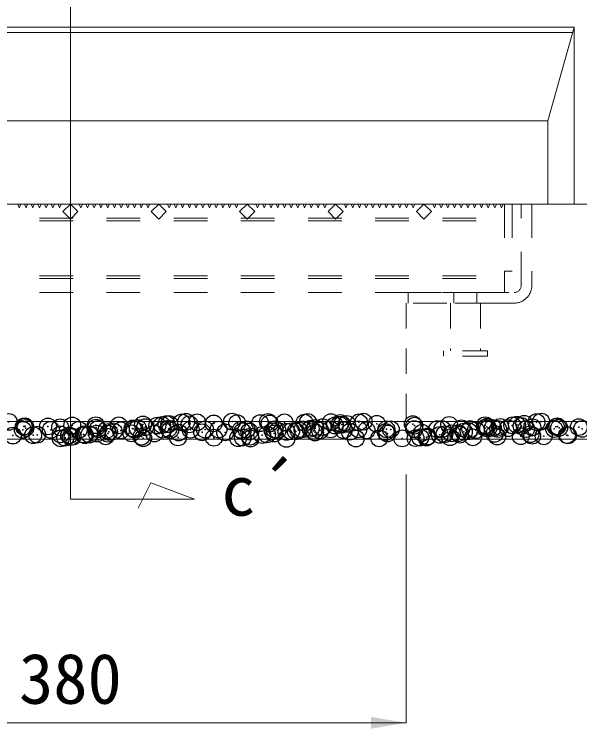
# Model space of a CAD drawing. Units: millimetres at full size; details may follow other scales. Extents: x 5964 to 125098, y -10801 to 28073.
# Drawn here: x 70970.5 to 71290.3, y 8507.9 to 8912.1 of the extents above; entities that cross this region are included whole.
import ezdxf
from ezdxf.enums import TextEntityAlignment as Align

# ---------------------------------------------------------------- set-up
doc = ezdxf.new("R2010")
doc.units = ezdxf.units.MM
doc.header["$LTSCALE"] = 19
doc.header["$PDMODE"] = 32
doc.header["$PDSIZE"] = 9.5
doc.linetypes.add('USER1', pattern=[1.35, 0.75, -0.6])
doc.linetypes.add('USER3', pattern=[2, 1, -1])
for name, color, linetype, lineweight in [('0_2', 7, 'Continuous', 20), ('インサート', 3, 'USER1', 9), ('グレーチング', 7, 'USER1', 5), ('寸法線', 7, 'Continuous', 9), ('本体', 2, 'Continuous', 9)]:
    doc.layers.add(name, color=color, linetype=linetype, lineweight=lineweight)
doc.layers.add('ハッチング', color=7, linetype='Continuous')
doc.styles.add('ＭＳ ゴシック', font='')
doc.styles.get('ＭＳ ゴシック').set_extended_font_data('MS Gothic')

# ---------------------------------------------------------------- blocks, each defined once
blk = doc.blocks.new('filled_arrow')
at = {"color": 0, "linetype": 'Continuous', "lineweight": -2}
blk.add_solid([(7.5, 1.25), (0, 0), (7.5, -1.25)], dxfattribs=at)

msp = doc.modelspace()

# ---------------------------------------------------------------- linework, layer by layer
at = {"layer": 'インサート'}
for p, q in [((71217.21, 8748.66), (71217.21, 8721.66)), ((71234.21, 8748.66), (71217.21, 8748.66)), ((71234.21, 8748.66), (71234.21, 8721.66)), ((71238.21, 8721.66), (71213.21, 8721.66)), ((71213.21, 8721.66), (71213.21, 8718.66)), ((71238.21, 8721.66), (71238.21, 8718.66)), ((71238.21, 8718.66), (71213.21, 8718.66))]:
    msp.add_line(p, q, dxfattribs=at)
at = {"layer": 'グレーチング', "linetype": 'USER3'}
for p, q in [((70756.71, 8804.66), (71247.71, 8804.66)), ((70970.41, 8804.66), (70972.41, 8804.66)), ((70972.41, 8804.66), (70973.31, 8802.56)), ((70973.31, 8802.56), (70974.21, 8804.66)), ((70974.21, 8804.66), (70976.21, 8804.66)), ((70976.21, 8804.66), (70977.11, 8802.56)), ((70977.11, 8802.56), (70978.01, 8804.66)), ((70978.01, 8804.66), (70980.01, 8804.66)), ((70980.01, 8804.66), (70980.91, 8802.56)), ((70980.91, 8802.56), (70981.81, 8804.66)), ((70981.81, 8804.66), (70983.81, 8804.66)), ((70983.81, 8804.66), (70984.71, 8802.56)), ((70984.71, 8802.56), (70985.61, 8804.66)), ((70985.61, 8804.66), (70987.61, 8804.66)), ((70987.61, 8804.66), (70988.51, 8802.56)), ((70988.51, 8802.56), (70989.41, 8804.66)), ((70989.41, 8804.66), (70991.41, 8804.66)), ((70991.41, 8804.66), (70992.31, 8802.56)), ((70992.31, 8802.56), (70993.21, 8804.66)), ((70993.21, 8804.66), (70995.21, 8804.66)), ((70995.21, 8804.66), (70996.12, 8802.56)), ((70996.12, 8802.56), (70997.02, 8804.66)), ((70997.02, 8804.66), (70999.22, 8804.66)), ((71002.21, 8804.66), (70997.97, 8800.42)), ((71006.46, 8800.42), (71002.21, 8804.66)), ((71005.21, 8804.66), (71007.21, 8804.66)), ((71007.21, 8804.66), (71008.11, 8802.56)), ((71008.11, 8802.56), (71009.01, 8804.66)), ((71009.01, 8804.66), (71011.01, 8804.66)), ((71011.01, 8804.66), (71011.91, 8802.56)), ((71011.91, 8802.56), (71012.81, 8804.66)), ((71012.81, 8804.66), (71014.81, 8804.66)), ((71014.81, 8804.66), (71015.71, 8802.56)), ((71015.71, 8802.56), (71016.61, 8804.66)), ((71016.61, 8804.66), (71018.61, 8804.66)), ((71018.61, 8804.66), (71019.51, 8802.56)), ((71019.51, 8802.56), (71020.41, 8804.66)), ((71020.41, 8804.66), (71022.41, 8804.66)), ((71022.41, 8804.66), (71023.31, 8802.56)), ((71023.31, 8802.56), (71024.21, 8804.66)), ((71024.21, 8804.66), (71026.21, 8804.66)), ((71026.21, 8804.66), (71027.11, 8802.56)), ((71027.11, 8802.56), (71028.01, 8804.66)), ((71028.01, 8804.66), (71030.01, 8804.66)), ((71030.01, 8804.66), (71030.91, 8802.56)), ((71030.91, 8802.56), (71031.81, 8804.66)), ((71031.81, 8804.66), (71033.81, 8804.66)), ((71033.81, 8804.66), (71034.71, 8802.56)), ((71034.71, 8802.56), (71035.61, 8804.66)), ((71035.61, 8804.66), (71037.61, 8804.66)), ((71037.61, 8804.66), (71038.51, 8802.56)), ((71038.51, 8802.56), (71039.41, 8804.66)), ((71039.41, 8804.66), (71041.41, 8804.66)), ((71041.41, 8804.66), (71042.31, 8802.56)), ((71042.31, 8802.56), (71043.21, 8804.66)), ((71043.21, 8804.66), (71045.21, 8804.66)), ((71045.21, 8804.66), (71046.12, 8802.56)), ((71046.12, 8802.56), (71047.02, 8804.66)), ((71047.02, 8804.66), (71049.21, 8804.66)), ((71052.21, 8804.66), (71047.97, 8800.42)), ((71056.46, 8800.42), (71052.21, 8804.66)), ((71055.21, 8804.66), (71057.21, 8804.66)), ((71057.21, 8804.66), (71058.11, 8802.56)), ((71058.11, 8802.56), (71059.01, 8804.66)), ((71059.01, 8804.66), (71061.01, 8804.66)), ((71061.01, 8804.66), (71061.91, 8802.56)), ((71061.91, 8802.56), (71062.81, 8804.66)), ((71062.81, 8804.66), (71064.81, 8804.66)), ((71064.81, 8804.66), (71065.71, 8802.56)), ((71065.71, 8802.56), (71066.61, 8804.66)), ((71066.61, 8804.66), (71068.61, 8804.66)), ((71068.61, 8804.66), (71069.51, 8802.56)), ((71069.51, 8802.56), (71070.41, 8804.66)), ((71070.41, 8804.66), (71072.41, 8804.66)), ((71072.41, 8804.66), (71073.31, 8802.56)), ((71073.31, 8802.56), (71074.21, 8804.66)), ((71074.21, 8804.66), (71076.21, 8804.66)), ((71076.21, 8804.66), (71077.11, 8802.56)), ((71077.11, 8802.56), (71078.01, 8804.66)), ((71078.01, 8804.66), (71080.01, 8804.66)), ((71080.01, 8804.66), (71080.91, 8802.56)), ((71080.91, 8802.56), (71081.81, 8804.66)), ((71081.81, 8804.66), (71083.81, 8804.66)), ((71083.81, 8804.66), (71084.71, 8802.56)), ((71084.71, 8802.56), (71085.61, 8804.66)), ((71085.61, 8804.66), (71087.61, 8804.66)), ((71087.61, 8804.66), (71088.51, 8802.56)), ((71088.51, 8802.56), (71089.41, 8804.66)), ((71089.41, 8804.66), (71091.41, 8804.66)), ((71091.41, 8804.66), (71092.31, 8802.56)), ((71092.31, 8802.56), (71093.21, 8804.66)), ((71093.21, 8804.66), (71095.21, 8804.66)), ((71095.21, 8804.66), (71096.12, 8802.56)), ((71096.12, 8802.56), (71097.02, 8804.66)), ((71097.02, 8804.66), (71099.21, 8804.66)), ((71102.21, 8804.66), (71097.97, 8800.42)), ((71106.46, 8800.42), (71102.21, 8804.66)), ((71105.21, 8804.66), (71107.21, 8804.66)), ((71107.21, 8804.66), (71108.11, 8802.56)), ((71108.11, 8802.56), (71109.01, 8804.66)), ((71109.01, 8804.66), (71111.01, 8804.66)), ((71111.01, 8804.66), (71111.91, 8802.56)), ((71111.91, 8802.56), (71112.81, 8804.66)), ((71112.81, 8804.66), (71114.81, 8804.66)), ((71114.81, 8804.66), (71115.71, 8802.56)), ((71115.71, 8802.56), (71116.61, 8804.66)), ((71116.61, 8804.66), (71118.61, 8804.66)), ((71118.61, 8804.66), (71119.51, 8802.56)), ((71119.51, 8802.56), (71120.41, 8804.66)), ((71120.41, 8804.66), (71122.41, 8804.66)), ((71122.41, 8804.66), (71123.31, 8802.56)), ((71123.31, 8802.56), (71124.21, 8804.66)), ((71124.21, 8804.66), (71126.21, 8804.66)), ((71126.21, 8804.66), (71127.11, 8802.56)), ((71127.11, 8802.56), (71128.01, 8804.66)), ((71128.01, 8804.66), (71130.01, 8804.66)), ((71130.01, 8804.66), (71130.91, 8802.56)), ((71130.91, 8802.56), (71131.81, 8804.66)), ((71131.81, 8804.66), (71133.81, 8804.66)), ((71133.81, 8804.66), (71134.71, 8802.56)), ((71134.71, 8802.56), (71135.61, 8804.66)), ((71135.61, 8804.66), (71137.61, 8804.66)), ((71137.61, 8804.66), (71138.51, 8802.56)), ((71138.51, 8802.56), (71139.41, 8804.66)), ((71139.41, 8804.66), (71141.41, 8804.66)), ((71141.41, 8804.66), (71142.31, 8802.56)), ((71142.31, 8802.56), (71143.21, 8804.66)), ((71143.21, 8804.66), (71145.21, 8804.66)), ((71145.21, 8804.66), (71146.12, 8802.56)), ((71146.12, 8802.56), (71147.02, 8804.66)), ((71147.02, 8804.66), (71149.21, 8804.66)), ((71152.21, 8804.66), (71147.97, 8800.42)), ((71156.46, 8800.42), (71152.21, 8804.66)), ((71155.21, 8804.66), (71157.21, 8804.66)), ((71157.21, 8804.66), (71158.11, 8802.56)), ((71158.11, 8802.56), (71159.01, 8804.66)), ((71159.01, 8804.66), (71161.01, 8804.66)), ((71161.01, 8804.66), (71161.91, 8802.56)), ((71161.91, 8802.56), (71162.81, 8804.66)), ((71162.81, 8804.66), (71164.81, 8804.66)), ((71164.81, 8804.66), (71165.71, 8802.56)), ((71165.71, 8802.56), (71166.61, 8804.66)), ((71166.61, 8804.66), (71168.61, 8804.66)), ((71168.61, 8804.66), (71169.51, 8802.56)), ((71169.51, 8802.56), (71170.41, 8804.66)), ((71170.41, 8804.66), (71172.41, 8804.66)), ((71172.41, 8804.66), (71173.31, 8802.56)), ((71173.31, 8802.56), (71174.21, 8804.66)), ((71174.21, 8804.66), (71176.21, 8804.66)), ((71176.21, 8804.66), (71177.11, 8802.56)), ((71177.11, 8802.56), (71178.01, 8804.66)), ((71178.01, 8804.66), (71180.01, 8804.66)), ((71180.01, 8804.66), (71180.91, 8802.56)), ((71180.91, 8802.56), (71181.81, 8804.66)), ((71181.81, 8804.66), (71183.81, 8804.66)), ((71183.81, 8804.66), (71184.71, 8802.56)), ((71184.71, 8802.56), (71185.61, 8804.66)), ((71185.61, 8804.66), (71187.61, 8804.66)), ((71187.61, 8804.66), (71188.51, 8802.56)), ((71188.51, 8802.56), (71189.41, 8804.66)), ((71189.41, 8804.66), (71191.41, 8804.66)), ((71191.41, 8804.66), (71192.31, 8802.56)), ((71192.31, 8802.56), (71193.21, 8804.66)), ((71193.21, 8804.66), (71195.21, 8804.66)), ((71195.21, 8804.66), (71196.12, 8802.56)), ((71196.12, 8802.56), (71197.02, 8804.66)), ((71197.02, 8804.66), (71199.21, 8804.66)), ((71202.21, 8804.66), (71197.97, 8800.42)), ((71206.46, 8800.42), (71202.21, 8804.66)), ((71205.21, 8804.66), (71207.21, 8804.66)), ((71207.21, 8804.66), (71208.11, 8802.56)), ((71208.11, 8802.56), (71209.01, 8804.66)), ((71209.01, 8804.66), (71211.01, 8804.66)), ((71211.01, 8804.66), (71211.91, 8802.56)), ((71211.91, 8802.56), (71212.81, 8804.66)), ((71212.81, 8804.66), (71214.81, 8804.66)), ((71214.81, 8804.66), (71215.71, 8802.56)), ((71215.71, 8802.56), (71216.61, 8804.66)), ((71216.61, 8804.66), (71218.61, 8804.66)), ((71218.61, 8804.66), (71219.51, 8802.56)), ((71219.51, 8802.56), (71220.41, 8804.66)), ((71220.41, 8804.66), (71222.41, 8804.66)), ((71222.41, 8804.66), (71223.31, 8802.56)), ((71223.31, 8802.56), (71224.21, 8804.66)), ((71224.21, 8804.66), (71226.21, 8804.66)), ((71226.21, 8804.66), (71227.11, 8802.56)), ((71227.11, 8802.56), (71228.01, 8804.66)), ((71228.01, 8804.66), (71230.01, 8804.66)), ((71230.01, 8804.66), (71230.91, 8802.56)), ((71230.91, 8802.56), (71231.81, 8804.66)), ((71231.81, 8804.66), (71233.81, 8804.66)), ((71233.81, 8804.66), (71234.71, 8802.56)), ((71234.71, 8802.56), (71235.61, 8804.66)), ((71235.61, 8804.66), (71237.61, 8804.66)), ((71237.61, 8804.66), (71238.51, 8802.56)), ((71238.51, 8802.56), (71239.41, 8804.66)), ((71239.41, 8804.66), (71241.41, 8804.66)), ((71241.41, 8804.66), (71242.31, 8802.56)), ((71242.31, 8802.56), (71243.21, 8804.66)), ((71243.21, 8804.66), (71245.21, 8804.66)), ((71245.21, 8804.66), (71246.12, 8802.56)), ((71246.12, 8802.56), (71247.02, 8804.66)), ((71252.21, 8804.66), (71247.71, 8804.66)), ((71247.71, 8804.66), (71247.71, 8754.66)), ((71247.71, 8804.66), (71247.71, 8766.66)), ((71252.21, 8804.66), (71252.21, 8766.66)), ((71257.21, 8758.66), (71257.21, 8804.66)), ((71263.21, 8804.66), (71257.21, 8804.66)), ((71263.21, 8804.66), (71263.21, 8758.66)), ((70997.97, 8800.42), (71002.21, 8796.17)), ((71002.21, 8796.17), (71006.46, 8800.42)), ((71047.97, 8800.42), (71052.21, 8796.17)), ((71052.21, 8796.17), (71056.46, 8800.42)), ((71097.97, 8800.42), (71102.21, 8796.17)), ((71102.21, 8796.17), (71106.46, 8800.42)), ((71147.97, 8800.42), (71152.21, 8796.17)), ((71152.21, 8796.17), (71156.46, 8800.42)), ((71197.97, 8800.42), (71202.21, 8796.17)), ((71202.21, 8796.17), (71206.46, 8800.42)), ((70756.71, 8796.66), (71247.71, 8796.66)), ((70756.71, 8795.16), (71247.71, 8795.16)), ((71252.21, 8766.66), (71247.71, 8766.66)), ((70756.71, 8764.16), (71247.71, 8764.16)), ((70756.71, 8762.66), (71247.71, 8762.66)), ((70756.71, 8754.66), (71247.71, 8754.66)), ((71193.21, 8754.66), (71253.21, 8754.66)), ((71193.21, 8748.66), (71193.21, 8754.66)), ((71219.21, 8754.66), (71219.21, 8748.66)), ((71232.21, 8754.66), (71232.21, 8748.66)), ((71253.21, 8748.66), (71193.21, 8748.66))]:
    msp.add_line(p, q, dxfattribs=at)
for radius in [4, 10]:
    msp.add_arc((71253.21, 8758.66), radius, 270, 0, dxfattribs=at)
at = {"layer": 'ハッチング'}
for p in [(70967.3, 8681.48), (71043.29, 8680.03), (71054.03, 8679.75), (71056.59, 8680.2), (71058.16, 8680.29), (71065.06, 8681.2), (71067.7, 8681.55), (71069.58, 8680.14), (71073.95, 8681.23), (71083.3, 8680.64), (71093.64, 8681.64), (71096.6, 8680.81), (71109.59, 8680.74), (71113.97, 8681.47), (71114.91, 8680.61), (71123.31, 8681.24), (71134.6, 8681.02), (71136.61, 8681.41), (71149.61, 8681.35), (71154.43, 8679.81), (71154.92, 8680.84), (71155.86, 8679.98), (71158.56, 8680.36), (71165.46, 8681.26), (71168.1, 8681.61), (71175.55, 8680.39), (71195.88, 8680.22), (71216.5, 8679.77), (71254.83, 8679.88), (71258.96, 8680.42), (71265.86, 8681.33), (71268.51, 8681.68), (70975.3, 8676.95), (70975.83, 8678.88), (70976.56, 8679), (70976.77, 8678.02), (70989.55, 8678.94), (70991.12, 8676.97), (70996.46, 8678.43), (71003.28, 8679.43), (71006.94, 8677), (71016.57, 8679.6), (71016.79, 8678.25), (71017.73, 8677.4), (71022.76, 8677.03), (71024.03, 8675.8), (71026.68, 8676.15), (71029.57, 8679.54), (71030.81, 8676.69), (71037.42, 8677.8), (71037.71, 8677.6), (71038.58, 8677.06), (71040.35, 8677.95), (71044.48, 8678.49), (71051.38, 8679.4), (71054.4, 8677.09), (71057.74, 8677.63), (71058.68, 8676.77), (71070.22, 8677.12), (71076.75, 8675.61), (71078.37, 8677.18), (71086.04, 8677.15), (71098.7, 8677.01), (71099.63, 8676.15), (71101.86, 8677.18), (71103.47, 8676.04), (71116.76, 8676.21), (71117.68, 8677.2), (71119.33, 8676.56), (71124.44, 8675.86), (71127.08, 8676.21), (71129.76, 8676.15), (71131.21, 8676.76), (71133.5, 8677.23), (71138.11, 8677.66), (71139.65, 8676.38), (71140.76, 8678.01), (71143.48, 8676.64), (71144.89, 8678.56), (71149.32, 8677.26), (71151.79, 8679.46), (71156.78, 8676.81), (71160.28, 8675.93), (71165.14, 8677.29), (71169.77, 8676.75), (71180.61, 8675.76), (71180.96, 8677.32), (71183.49, 8677.25), (71196.78, 8677.35), (71196.79, 8677.42), (71196.81, 8679.36), (71209.79, 8677.35), (71212.6, 8677.38), (71223.51, 8677.85), (71224.84, 8675.93), (71227.49, 8676.28), (71228.42, 8677.41), (71231.62, 8676.82), (71236.8, 8678.02), (71236.83, 8679.59), (71237.77, 8678.74), (71238.52, 8677.73), (71241.16, 8678.08), (71244.24, 8677.43), (71245.29, 8678.62), (71249.8, 8677.96), (71252.19, 8679.53), (71257.46, 8679.14), (71260.05, 8677.46), (71263.52, 8678.45), (71275.87, 8677.49), (71276.82, 8678.62), (71277.79, 8678.97), (71278.72, 8678.11), (71289.81, 8678.56), (71291.69, 8677.52), (70969.71, 8673.74), (70981.19, 8673.97), (70983.43, 8674.24), (70996.69, 8672.2), (70996.73, 8674.41), (70999.33, 8672.55), (71001.52, 8673.8), (71002.45, 8672.94), (71003.46, 8673.09), (71009.72, 8674.35), (71010.36, 8674), (71013, 8674.35), (71017.13, 8674.89), (71022.15, 8673.35), (71023.44, 8674.84), (71036.74, 8675.01), (71042.47, 8673.17), (71043.41, 8672.31), (71049.73, 8674.95), (71063.1, 8672.72), (71063.45, 8675.44), (71083.43, 8672.55), (71089.75, 8675.55), (71097.09, 8672.26), (71099.73, 8672.61), (71103.86, 8673.16), (71104.05, 8672.1), (71110.76, 8674.06), (71113.41, 8674.41), (71117.54, 8674.96), (71124.38, 8671.92), (71140.59, 8675.52), (71163.65, 8672.05), (71176.94, 8672.22), (71181.54, 8674.9), (71189.94, 8672.16), (71197.49, 8672.33), (71200.14, 8672.68), (71201.23, 8675.31), (71203.66, 8672.65), (71204.27, 8673.22), (71211.17, 8674.13), (71213.81, 8674.48), (71216.96, 8672.82), (71217.94, 8675.02), (71221.56, 8675.14), (71222.5, 8674.28), (71229.95, 8672.76), (71242.19, 8674.69), (71243.67, 8673.25), (71256.97, 8673.42), (71262.52, 8674.51), (71263.45, 8673.65), (71269.97, 8673.36), (71283.14, 8674.06), (71283.69, 8673.86)]:
    msp.add_point(p, dxfattribs=at)
at = {"layer": '寸法線'}
for p, q in [((71002.21, 9041.68), (71002.22, 8637.76)), ((71192.22, 8651.72), (71192.22, 8511.28)), ((71047.71, 8646.96), (71040.55, 8632.64)), ((71072.47, 8637.76), (71047.71, 8646.96)), ((71002.22, 8637.76), (71072.47, 8637.76)), ((71030.83, 8637.76), (71072.47, 8637.76)), ((70812.22, 8511.28), (71192.22, 8511.28))]:
    msp.add_line(p, q, dxfattribs=at)
at = {"layer": '本体'}
for p, q in [((70717.21, 8904.72), (71287.22, 8904.72)), ((71272.21, 8851.72), (71287.22, 8904.72)), ((71287.22, 8904.72), (71287.22, 8804.72)), ((70732.22, 8851.72), (71272.21, 8851.72)), ((71272.21, 8851.72), (71272.21, 8804.72))]:
    msp.add_line(p, q, dxfattribs=at)
at = {"layer": '本体', "color": 4, "lineweight": 5}
msp.add_line((70718.06, 8901.72), (71286.37, 8901.72), dxfattribs=at)
at = {"layer": '本体', "lineweight": 20}
for p, q in [((70509.22, 8804.72), (71495.22, 8804.72)), ((70503.21, 8681.72), (71501.22, 8681.72)), ((70503.21, 8671.72), (71501.22, 8671.72))]:
    msp.add_line(p, q, dxfattribs=at)
at = {"layer": '本体', "linetype": 'USER1'}
msp.add_line((71192.22, 8748.6), (71192.22, 8681.72), dxfattribs=at)

# ---------------------------------------------------------------- block references
at = {"layer": '寸法線', "xscale": 2.67, "yscale": 2.67, "rotation": 180}
msp.add_blockref('filled_arrow', (71192.22, 8511.28), dxfattribs=at)

# ---------------------------------------------------------------- texts
at = {"layer": '0_2', "style": 'ＭＳ ゴシック'}
msp.add_text('c´', height=28.48, dxfattribs=at).set_placement((71109.02, 8642.72), align=Align.MIDDLE_CENTER)
at = {"layer": '寸法線', "style": 'ＭＳ ゴシック'}
msp.add_text('380', height=28.48, dxfattribs=at).set_placement((71002.22, 8536.28), align=Align.MIDDLE_CENTER)

doc.saveas('drawing.dxf')
